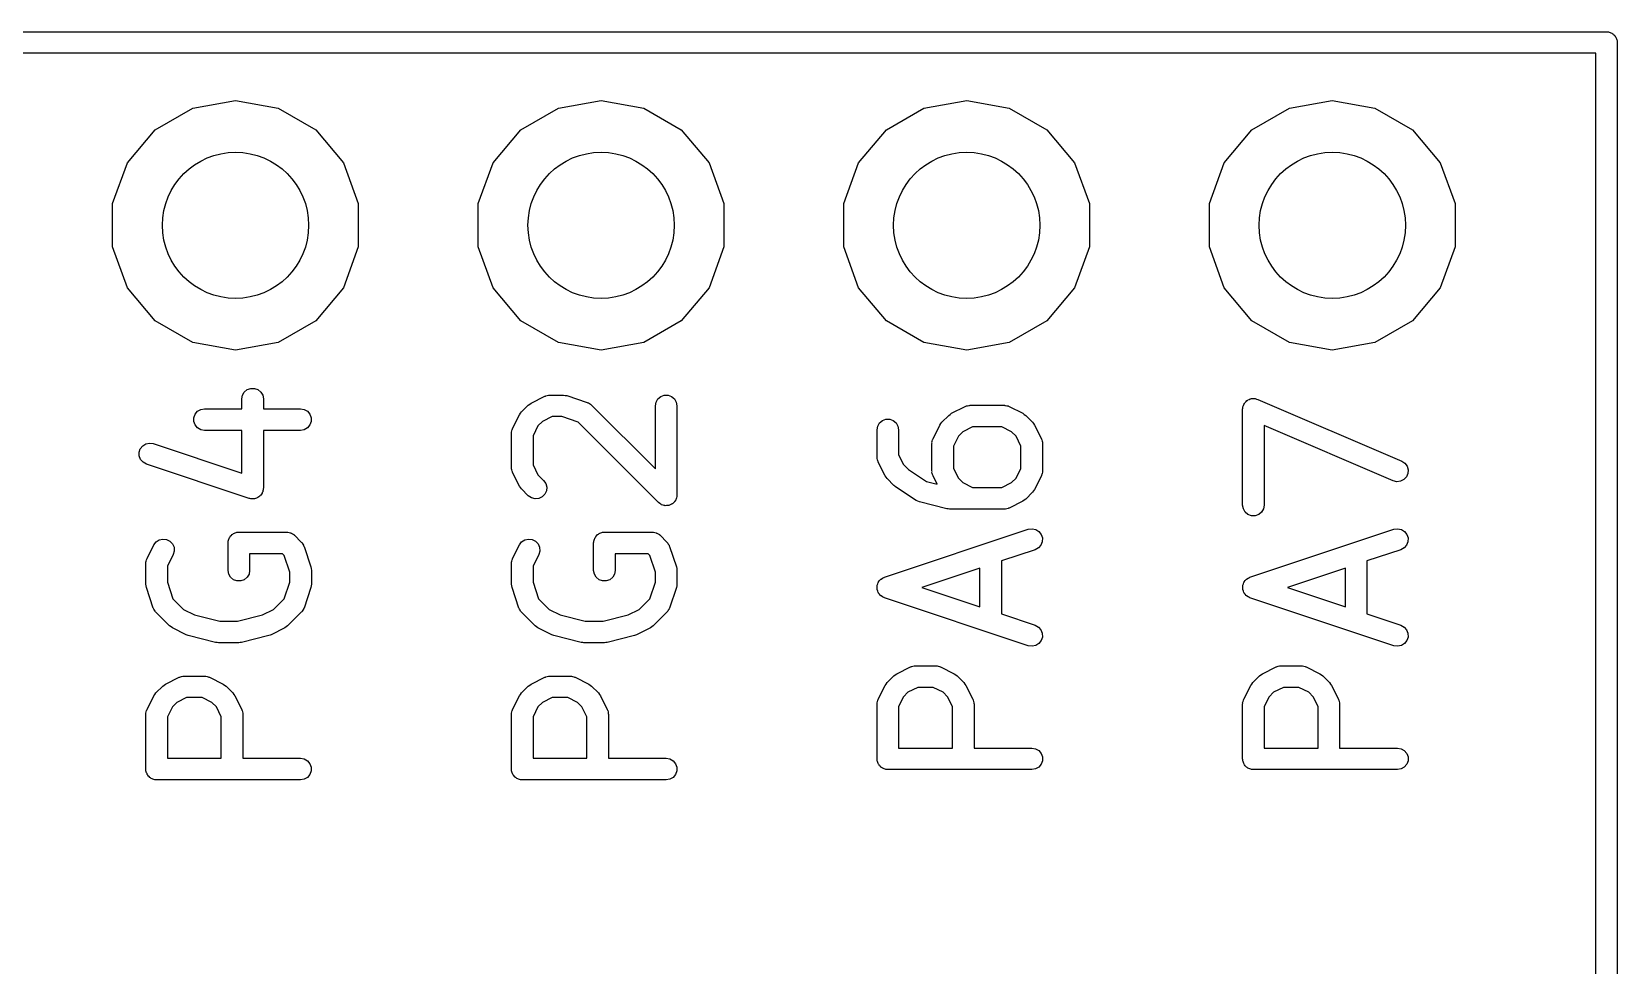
# Model space of a CAD drawing. Extents: x 10 to 287, y -200 to -10.
# Drawn here: x 132.29 to 143.31, y -76.36 to -69.88 of the extents above; entities that cross this region are included whole.
import ezdxf

# ---------------------------------------------------------------- set-up
doc = ezdxf.new("R2010")
doc.units = 0
doc.header["$MEASUREMENT"] = 0
doc.layers.add('BLACK', color=7, linetype='CONTINUOUS')

msp = doc.modelspace()

# ---------------------------------------------------------------- linework, layer by layer
at = {"layer": 'Black'}
for p, q in [((113.386, -69.8766), (143.104, -69.8766)), ((143.104, -69.8766), (143.231, -69.8766)), ((143.231, -69.8766), (143.237, -69.8777)), ((143.237, -69.8777), (143.244, -69.8777)), ((143.244, -69.8777), (143.25, -69.88)), ((143.25, -69.88), (143.256, -69.8811)), ((143.256, -69.8811), (143.262, -69.8844)), ((143.262, -69.8844), (143.268, -69.8866)), ((143.268, -69.8866), (143.273, -69.8909)), ((143.273, -69.8909), (143.279, -69.8941)), ((143.279, -69.8941), (143.283, -69.8992)), ((143.283, -69.8992), (143.288, -69.9034)), ((143.288, -69.9034), (143.291, -69.9091)), ((143.291, -69.9091), (143.296, -69.9141)), ((143.296, -69.9141), (143.298, -69.9203)), ((143.298, -69.9203), (143.301, -69.9259)), ((143.301, -69.9259), (143.302, -69.9324)), ((143.302, -69.9324), (143.304, -69.9386)), ((143.304, -69.9386), (143.304, -69.9451)), ((143.304, -69.9451), (143.306, -69.9516)), ((143.104, -70.0266), (113.461, -70.0266)), ((143.156, -70.0266), (143.104, -70.0266)), ((143.156, -72.4916), (143.156, -70.0266)), ((143.306, -69.9516), (143.306, -72.4916)), ((133.409, -70.407), (133.706, -70.3547)), ((133.706, -70.3547), (134.002, -70.407)), ((135.949, -70.407), (136.246, -70.3547)), ((136.246, -70.3547), (136.542, -70.407)), ((138.489, -70.407), (138.786, -70.3547)), ((138.786, -70.3547), (139.082, -70.407)), ((141.029, -70.407), (141.326, -70.3547)), ((141.326, -70.3547), (141.622, -70.407)), ((133.148, -70.5575), (133.409, -70.407)), ((134.002, -70.407), (134.263, -70.5575)), ((135.688, -70.5575), (135.949, -70.407)), ((136.542, -70.407), (136.803, -70.5575)), ((138.228, -70.5575), (138.489, -70.407)), ((139.082, -70.407), (139.343, -70.5575)), ((140.768, -70.5575), (141.029, -70.407)), ((141.622, -70.407), (141.883, -70.5575)), ((132.955, -70.7882), (133.148, -70.5575)), ((134.263, -70.5575), (134.456, -70.7882)), ((135.495, -70.7882), (135.688, -70.5575)), ((136.803, -70.5575), (136.996, -70.7882)), ((138.035, -70.7882), (138.228, -70.5575)), ((139.343, -70.5575), (139.536, -70.7882)), ((140.575, -70.7882), (140.768, -70.5575)), ((141.883, -70.5575), (142.076, -70.7882)), ((132.852, -71.0711), (132.955, -70.7882)), ((134.456, -70.7882), (134.559, -71.0711)), ((135.392, -71.0711), (135.495, -70.7882)), ((136.996, -70.7882), (137.099, -71.0711)), ((137.932, -71.0711), (138.035, -70.7882)), ((139.536, -70.7882), (139.639, -71.0711)), ((140.472, -71.0711), (140.575, -70.7882)), ((142.076, -70.7882), (142.179, -71.0711)), ((132.852, -71.3721), (132.852, -71.0711)), ((134.559, -71.0711), (134.559, -71.3721)), ((135.392, -71.3721), (135.392, -71.0711)), ((137.099, -71.0711), (137.099, -71.3721)), ((137.932, -71.3721), (137.932, -71.0711)), ((139.639, -71.0711), (139.639, -71.3721)), ((140.472, -71.3721), (140.472, -71.0711)), ((142.179, -71.0711), (142.179, -71.3721)), ((132.955, -71.655), (132.852, -71.3721)), ((134.559, -71.3721), (134.456, -71.655)), ((135.495, -71.655), (135.392, -71.3721)), ((137.099, -71.3721), (136.996, -71.655)), ((138.035, -71.655), (137.932, -71.3721)), ((139.639, -71.3721), (139.536, -71.655)), ((140.575, -71.655), (140.472, -71.3721)), ((142.179, -71.3721), (142.076, -71.655)), ((133.148, -71.8857), (132.955, -71.655)), ((134.456, -71.655), (134.263, -71.8857)), ((135.688, -71.8857), (135.495, -71.655)), ((136.996, -71.655), (136.803, -71.8857)), ((138.228, -71.8857), (138.035, -71.655)), ((139.536, -71.655), (139.343, -71.8857)), ((140.768, -71.8857), (140.575, -71.655)), ((142.076, -71.655), (141.883, -71.8857)), ((133.409, -72.0362), (133.148, -71.8857)), ((134.263, -71.8857), (134.002, -72.0362)), ((135.949, -72.0362), (135.688, -71.8857)), ((136.803, -71.8857), (136.542, -72.0362)), ((138.489, -72.0362), (138.228, -71.8857)), ((139.343, -71.8857), (139.082, -72.0362)), ((141.029, -72.0362), (140.768, -71.8857)), ((141.883, -71.8857), (141.622, -72.0362)), ((133.706, -72.0885), (133.409, -72.0362)), ((134.002, -72.0362), (133.706, -72.0885)), ((136.246, -72.0885), (135.949, -72.0362)), ((136.542, -72.0362), (136.246, -72.0885)), ((138.786, -72.0885), (138.489, -72.0362)), ((139.082, -72.0362), (138.786, -72.0885)), ((141.326, -72.0885), (141.029, -72.0362)), ((141.622, -72.0362), (141.326, -72.0885)), ((133.767, -72.3801), (133.787, -72.3633)), ((133.787, -72.3633), (133.812, -72.3544)), ((133.812, -72.3544), (133.838, -72.3544)), ((133.838, -72.3544), (133.862, -72.3633)), ((133.862, -72.3633), (133.882, -72.3801)), ((133.75, -72.4283), (133.754, -72.4026)), ((133.75, -72.4961), (133.75, -72.4283)), ((133.754, -72.4026), (133.767, -72.3801)), ((133.882, -72.3801), (133.895, -72.4026)), ((133.895, -72.4026), (133.9, -72.4283)), ((133.9, -72.4283), (133.9, -72.4961)), ((135.693, -72.5181), (135.74, -72.4705)), ((135.74, -72.4705), (135.75, -72.4636)), ((135.75, -72.4636), (135.76, -72.4564)), ((135.76, -72.4564), (135.855, -72.4088)), ((135.855, -72.4088), (135.859, -72.4076)), ((135.859, -72.4076), (135.863, -72.4054)), ((135.863, -72.4054), (135.871, -72.4039)), ((135.871, -72.4039), (135.88, -72.4014)), ((135.88, -72.4014), (135.884, -72.4016)), ((135.884, -72.4016), (135.888, -72.4009)), ((135.888, -72.4009), (135.984, -72.4009)), ((135.984, -72.4009), (135.996, -72.403)), ((135.996, -72.403), (136.007, -72.4047)), ((136.007, -72.4047), (136.15, -72.4524)), ((136.15, -72.4524), (136.154, -72.4544)), ((136.154, -72.4544), (136.158, -72.4555)), ((136.158, -72.4555), (136.165, -72.4606)), ((136.165, -72.4606), (136.173, -72.4648)), ((136.173, -72.4648), (136.176, -72.468)), ((136.176, -72.468), (136.18, -72.4705)), ((136.18, -72.4705), (136.623, -72.9139)), ((136.623, -72.4759), (136.628, -72.4502)), ((136.623, -72.9139), (136.623, -72.4759)), ((136.628, -72.4502), (136.641, -72.4277)), ((136.641, -72.4277), (136.66, -72.4109)), ((136.66, -72.4109), (136.685, -72.402)), ((136.685, -72.402), (136.711, -72.402)), ((136.711, -72.402), (136.735, -72.4109)), ((136.735, -72.4109), (136.755, -72.4277)), ((136.755, -72.4277), (136.768, -72.4502)), ((136.768, -72.4502), (136.773, -72.4759)), ((136.773, -72.4759), (136.773, -73.0949)), ((138.681, -72.5279), (138.776, -72.4802)), ((138.776, -72.4802), (138.78, -72.479)), ((138.78, -72.479), (138.784, -72.4768)), ((138.784, -72.4768), (138.792, -72.4753)), ((138.792, -72.4753), (138.801, -72.4728)), ((138.801, -72.4728), (138.805, -72.4731)), ((138.805, -72.4731), (138.809, -72.4723)), ((138.809, -72.4723), (139.048, -72.4723)), ((139.048, -72.4723), (139.052, -72.4731)), ((139.052, -72.4731), (139.056, -72.4728)), ((139.056, -72.4728), (139.064, -72.4753)), ((139.064, -72.4753), (139.073, -72.4768)), ((139.073, -72.4768), (139.077, -72.479)), ((139.077, -72.479), (139.081, -72.4802)), ((139.081, -72.4802), (139.176, -72.5279)), ((140.704, -72.4912), (140.705, -72.4826)), ((140.705, -72.4826), (140.707, -72.4785)), ((140.707, -72.4785), (140.708, -72.474)), ((140.708, -72.474), (140.712, -72.4666)), ((140.712, -72.4666), (140.715, -72.4586)), ((140.715, -72.4586), (140.718, -72.4554)), ((140.718, -72.4554), (140.721, -72.4515)), ((140.721, -72.4515), (140.727, -72.4459)), ((140.727, -72.4459), (140.733, -72.4396)), ((140.733, -72.4396), (140.737, -72.4376)), ((140.737, -72.4376), (140.74, -72.4347)), ((140.74, -72.4347), (140.749, -72.4318)), ((140.749, -72.4318), (140.756, -72.4279)), ((140.756, -72.4279), (140.761, -72.4274)), ((140.761, -72.4274), (140.765, -72.4258)), ((140.765, -72.4258), (140.774, -72.4258)), ((140.774, -72.4258), (140.782, -72.4248)), ((140.782, -72.4248), (140.787, -72.4258)), ((140.787, -72.4258), (140.791, -72.4258)), ((140.791, -72.4258), (140.799, -72.4288)), ((140.799, -72.4288), (140.808, -72.4308)), ((140.808, -72.4308), (141.808, -72.8593)), ((133.417, -72.5581), (133.426, -72.5336)), ((133.417, -72.5841), (133.417, -72.5581)), ((133.426, -72.6086), (133.417, -72.5841)), ((133.426, -72.5336), (133.443, -72.5137)), ((133.443, -72.5137), (133.466, -72.5006)), ((133.466, -72.5006), (133.491, -72.4961)), ((133.491, -72.4961), (133.75, -72.4961)), ((133.9, -72.4961), (134.158, -72.4961)), ((134.158, -72.4961), (134.184, -72.5006)), ((134.184, -72.5006), (134.206, -72.5137)), ((134.206, -72.5137), (134.223, -72.5336)), ((134.223, -72.5336), (134.232, -72.5581)), ((134.232, -72.5841), (134.223, -72.6086)), ((134.232, -72.5581), (134.232, -72.5841)), ((135.631, -72.6328), (135.679, -72.5376)), ((135.679, -72.5376), (135.686, -72.5279)), ((135.686, -72.5279), (135.693, -72.5181)), ((135.838, -72.5851), (135.807, -72.6155)), ((135.906, -72.5509), (135.838, -72.5851)), ((135.972, -72.5509), (135.906, -72.5509)), ((136.086, -72.5891), (135.972, -72.5509)), ((136.645, -73.148), (136.086, -72.5891)), ((138.168, -72.6169), (138.181, -72.5943)), ((138.181, -72.5943), (138.2, -72.5776)), ((138.2, -72.5776), (138.225, -72.5687)), ((138.225, -72.5687), (138.251, -72.5687)), ((138.251, -72.5687), (138.275, -72.5776)), ((138.275, -72.5776), (138.295, -72.5943)), ((138.295, -72.5943), (138.308, -72.6169)), ((138.607, -72.5994), (138.614, -72.5895)), ((138.614, -72.5895), (138.661, -72.5419)), ((138.661, -72.5419), (138.671, -72.535)), ((138.671, -72.535), (138.681, -72.5279)), ((139.176, -72.5279), (139.186, -72.535)), ((139.186, -72.535), (139.196, -72.5419)), ((139.196, -72.5419), (139.243, -72.5895)), ((139.243, -72.5895), (139.25, -72.5994)), ((140.703, -72.4997), (140.704, -72.4912)), ((140.703, -73.1664), (140.703, -72.4997)), ((143.156, -85.1281), (143.156, -72.4916)), ((143.306, -72.4916), (143.306, -85.1281)), ((133.443, -72.6286), (133.426, -72.6086)), ((133.466, -72.6416), (133.443, -72.6286)), ((133.491, -72.6461), (133.466, -72.6416)), ((133.75, -72.6461), (133.491, -72.6461)), ((133.75, -72.9433), (133.75, -72.6461)), ((134.158, -72.6461), (133.9, -72.6461)), ((133.9, -72.6461), (133.9, -73.0473)), ((134.184, -72.6416), (134.158, -72.6461)), ((134.206, -72.6286), (134.184, -72.6416)), ((134.223, -72.6086), (134.206, -72.6286)), ((135.623, -72.6578), (135.626, -72.6494)), ((135.624, -72.6621), (135.623, -72.6578)), ((135.623, -72.6664), (135.624, -72.6621)), ((135.623, -72.9045), (135.623, -72.6664)), ((135.626, -72.6494), (135.628, -72.6407)), ((135.628, -72.6407), (135.63, -72.637)), ((135.63, -72.637), (135.631, -72.6328)), ((135.807, -72.6155), (135.773, -72.6841)), ((135.773, -72.6841), (135.773, -72.8868)), ((138.163, -72.6426), (138.168, -72.6169)), ((138.163, -72.833), (138.163, -72.6426)), ((138.308, -72.6169), (138.313, -72.6426)), ((138.313, -72.6426), (138.313, -72.8153)), ((138.551, -72.7084), (138.552, -72.7042)), ((138.552, -72.7042), (138.599, -72.609)), ((138.599, -72.609), (138.607, -72.5994)), ((138.728, -72.687), (138.694, -72.7555)), ((138.759, -72.6566), (138.728, -72.687)), ((138.827, -72.6223), (138.759, -72.6566)), ((139.03, -72.6223), (138.827, -72.6223)), ((139.098, -72.6566), (139.03, -72.6223)), ((139.129, -72.687), (139.098, -72.6566)), ((139.163, -72.7555), (139.129, -72.687)), ((139.25, -72.5994), (139.257, -72.609)), ((139.257, -72.609), (139.305, -72.7042)), ((139.305, -72.7042), (139.306, -72.7084)), ((141.748, -72.9972), (140.853, -72.6134)), ((140.853, -72.6134), (140.853, -73.1664)), ((133.036, -72.7982), (133.044, -72.7735)), ((133.037, -72.8243), (133.036, -72.7982)), ((133.044, -72.7735), (133.061, -72.7531)), ((133.061, -72.7531), (133.083, -72.7395)), ((133.083, -72.7395), (133.108, -72.7342)), ((133.108, -72.7342), (133.134, -72.7381)), ((133.134, -72.7381), (133.75, -72.9433)), ((138.313, -72.8153), (138.347, -72.8838)), ((138.544, -72.7292), (138.547, -72.7208)), ((138.545, -72.7335), (138.544, -72.7292)), ((138.544, -72.7378), (138.545, -72.7335)), ((138.544, -72.9283), (138.544, -72.7378)), ((138.547, -72.7208), (138.548, -72.7121)), ((138.548, -72.7121), (138.551, -72.7084)), ((138.694, -72.7555), (138.694, -72.9106)), ((139.163, -72.9106), (139.163, -72.7555)), ((139.306, -72.7084), (139.308, -72.7121)), ((139.308, -72.7121), (139.31, -72.7208)), ((139.31, -72.7208), (139.312, -72.7292)), ((139.312, -72.7292), (139.312, -72.7335)), ((139.312, -72.7335), (139.313, -72.7378)), ((139.313, -72.7378), (139.313, -72.9283)), ((133.046, -72.8485), (133.037, -72.8243)), ((133.064, -72.868), (133.046, -72.8485)), ((133.087, -72.8804), (133.064, -72.868)), ((133.801, -73.1185), (133.087, -72.8804)), ((135.624, -72.9087), (135.623, -72.9045)), ((135.623, -72.913), (135.624, -72.9087)), ((135.626, -72.9215), (135.623, -72.913)), ((135.628, -72.9301), (135.626, -72.9215)), ((135.773, -72.8868), (135.807, -72.9553)), ((138.164, -72.8373), (138.163, -72.833)), ((138.163, -72.8416), (138.164, -72.8373)), ((138.166, -72.85), (138.163, -72.8416)), ((138.168, -72.8587), (138.166, -72.85)), ((138.17, -72.8624), (138.168, -72.8587)), ((138.171, -72.8666), (138.17, -72.8624)), ((138.219, -72.9618), (138.171, -72.8666)), ((138.347, -72.8838), (138.381, -72.9176)), ((138.381, -72.9176), (138.507, -73.0015)), ((138.694, -72.9106), (138.728, -72.9791)), ((139.129, -72.9791), (139.163, -72.9106)), ((141.808, -72.8593), (141.829, -72.8736)), ((141.829, -72.8736), (141.845, -72.8944)), ((141.845, -72.8944), (141.852, -72.9194)), ((141.852, -72.9194), (141.851, -72.9454)), ((135.63, -72.9339), (135.628, -72.9301)), ((135.631, -72.938), (135.63, -72.9339)), ((135.679, -73.0332), (135.631, -72.938)), ((135.686, -73.0429), (135.679, -73.0332)), ((135.807, -72.9553), (135.846, -72.9943)), ((135.846, -72.9943), (135.861, -73.0156)), ((135.861, -73.0156), (135.868, -73.0408)), ((138.226, -72.9715), (138.219, -72.9618)), ((138.233, -72.9813), (138.226, -72.9715)), ((138.28, -73.0289), (138.233, -72.9813)), ((138.286, -73.0332), (138.28, -73.0289)), ((138.292, -73.0383), (138.286, -73.0332)), ((138.507, -73.0015), (138.581, -73.02)), ((138.545, -72.9325), (138.544, -72.9283)), ((138.544, -72.9368), (138.545, -72.9325)), ((138.547, -72.9453), (138.544, -72.9368)), ((138.548, -72.9539), (138.547, -72.9453)), ((138.551, -72.9577), (138.548, -72.9539)), ((138.552, -72.9618), (138.551, -72.9577)), ((138.581, -73.02), (138.552, -72.9618)), ((138.728, -72.9791), (138.759, -73.0095)), ((138.759, -73.0095), (138.827, -73.0437)), ((139.03, -73.0437), (139.098, -73.0095)), ((139.098, -73.0095), (139.129, -72.9791)), ((139.305, -72.9618), (139.257, -73.057)), ((139.306, -72.9577), (139.305, -72.9618)), ((139.308, -72.9539), (139.306, -72.9577)), ((139.31, -72.9453), (139.308, -72.9539)), ((139.312, -72.9368), (139.31, -72.9453)), ((139.313, -72.9283), (139.312, -72.9325)), ((139.312, -72.9325), (139.312, -72.9368)), ((141.774, -73.0031), (141.748, -72.9972)), ((141.8, -73.0001), (141.774, -73.0031)), ((141.823, -72.9883), (141.8, -73.0001)), ((141.841, -72.9693), (141.823, -72.9883)), ((141.851, -72.9454), (141.841, -72.9693)), ((133.806, -73.1193), (133.801, -73.1185)), ((133.812, -73.1212), (133.806, -73.1193)), ((133.819, -73.1212), (133.812, -73.1212)), ((133.827, -73.1223), (133.819, -73.1212)), ((133.832, -73.1212), (133.827, -73.1223)), ((133.838, -73.1212), (133.832, -73.1212)), ((133.845, -73.1186), (133.838, -73.1212)), ((133.852, -73.1171), (133.845, -73.1186)), ((133.857, -73.1142), (133.852, -73.1171)), ((133.862, -73.1123), (133.857, -73.1142)), ((133.868, -73.1074), (133.862, -73.1123)), ((133.874, -73.1034), (133.868, -73.1074)), ((133.878, -73.0991), (133.874, -73.1034)), ((133.882, -73.0955), (133.878, -73.0991)), ((133.886, -73.089), (133.882, -73.0955)), ((133.891, -73.083), (133.886, -73.089)), ((133.892, -73.0778), (133.891, -73.083)), ((133.895, -73.073), (133.892, -73.0778)), ((133.896, -73.0655), (133.895, -73.073)), ((133.899, -73.0583), (133.896, -73.0655)), ((133.9, -73.0473), (133.899, -73.0528)), ((133.899, -73.0528), (133.899, -73.0583)), ((135.693, -73.0527), (135.686, -73.0429)), ((135.74, -73.1003), (135.693, -73.0527)), ((135.762, -73.1153), (135.74, -73.1003)), ((135.787, -73.122), (135.762, -73.1153)), ((135.813, -73.1198), (135.787, -73.122)), ((135.836, -73.1088), (135.813, -73.1198)), ((135.855, -73.0903), (135.836, -73.1088)), ((135.866, -73.0667), (135.855, -73.0903)), ((135.868, -73.0408), (135.866, -73.0667)), ((136.755, -73.1431), (136.748, -73.1494)), ((136.757, -73.1403), (136.755, -73.1431)), ((136.759, -73.138), (136.757, -73.1403)), ((136.764, -73.1291), (136.759, -73.138)), ((136.768, -73.1206), (136.764, -73.1291)), ((136.769, -73.1173), (136.768, -73.1206)), ((136.77, -73.1143), (136.769, -73.1173)), ((136.771, -73.1046), (136.77, -73.1143)), ((136.773, -73.0949), (136.771, -73.1046)), ((138.434, -73.1335), (138.292, -73.0383)), ((138.446, -73.1387), (138.434, -73.1335)), ((138.458, -73.1439), (138.446, -73.1387)), ((138.648, -73.1915), (138.458, -73.1439)), ((138.827, -73.0437), (139.03, -73.0437)), ((139.176, -73.1382), (139.081, -73.1858)), ((139.186, -73.131), (139.176, -73.1382)), ((139.196, -73.1242), (139.186, -73.131)), ((139.243, -73.0765), (139.196, -73.1242)), ((139.25, -73.0667), (139.243, -73.0765)), ((139.257, -73.057), (139.25, -73.0667)), ((136.653, -73.1536), (136.645, -73.148)), ((136.66, -73.1599), (136.653, -73.1536)), ((136.664, -73.161), (136.66, -73.1599)), ((136.666, -73.1629), (136.664, -73.161)), ((136.676, -73.1654), (136.666, -73.1629)), ((136.685, -73.1688), (136.676, -73.1654)), ((136.688, -73.1688), (136.685, -73.1688)), ((136.691, -73.1696), (136.688, -73.1688)), ((136.701, -73.1688), (136.691, -73.1696)), ((136.711, -73.1688), (136.701, -73.1688)), ((136.714, -73.1677), (136.711, -73.1688)), ((136.717, -73.1674), (136.714, -73.1677)), ((136.726, -73.1632), (136.717, -73.1674)), ((136.735, -73.1599), (136.726, -73.1632)), ((136.738, -73.1578), (136.735, -73.1599)), ((136.741, -73.1564), (136.738, -73.1578)), ((136.748, -73.1494), (136.741, -73.1564)), ((138.658, -73.1921), (138.648, -73.1915)), ((138.667, -73.1937), (138.658, -73.1921)), ((139.048, -73.1937), (138.667, -73.1937)), ((139.052, -73.193), (139.048, -73.1937)), ((139.056, -73.1933), (139.052, -73.193)), ((139.064, -73.1907), (139.056, -73.1933)), ((139.073, -73.1892), (139.064, -73.1907)), ((139.077, -73.1871), (139.073, -73.1892)), ((139.081, -73.1858), (139.077, -73.1871)), ((140.708, -73.192), (140.703, -73.1664)), ((140.721, -73.2146), (140.708, -73.192)), ((140.74, -73.2313), (140.721, -73.2146)), ((140.765, -73.2402), (140.74, -73.2313)), ((140.791, -73.2402), (140.765, -73.2402)), ((140.815, -73.2313), (140.791, -73.2402)), ((140.835, -73.2146), (140.815, -73.2313)), ((140.848, -73.192), (140.835, -73.2146)), ((140.853, -73.1664), (140.848, -73.192)), ((133.687, -73.3675), (133.692, -73.3633)), ((133.692, -73.3633), (133.698, -73.3611)), ((133.698, -73.3611), (133.704, -73.3578)), ((133.704, -73.3578), (133.71, -73.3567)), ((133.71, -73.3567), (133.716, -73.3544)), ((133.716, -73.3544), (133.723, -73.3544)), ((133.723, -73.3544), (133.729, -73.3533)), ((133.729, -73.3533), (134.063, -73.3533)), ((134.063, -73.3533), (134.066, -73.3538)), ((134.066, -73.3538), (134.069, -73.3536)), ((134.069, -73.3536), (134.079, -73.3561)), ((134.079, -73.3561), (134.088, -73.3578)), ((134.088, -73.3578), (134.091, -73.3594)), ((134.091, -73.3594), (134.094, -73.3603)), ((134.094, -73.3603), (134.102, -73.3659)), ((134.102, -73.3659), (134.111, -73.3708)), ((136.227, -73.3675), (136.232, -73.3633)), ((136.232, -73.3633), (136.238, -73.3611)), ((136.238, -73.3611), (136.244, -73.3578)), ((136.244, -73.3578), (136.25, -73.3567)), ((136.25, -73.3567), (136.256, -73.3544)), ((136.256, -73.3544), (136.263, -73.3544)), ((136.263, -73.3544), (136.269, -73.3533)), ((136.269, -73.3533), (136.603, -73.3533)), ((136.603, -73.3533), (136.606, -73.3538)), ((136.606, -73.3538), (136.609, -73.3536)), ((136.609, -73.3536), (136.619, -73.3561)), ((136.619, -73.3561), (136.628, -73.3578)), ((136.628, -73.3578), (136.631, -73.3594)), ((136.631, -73.3594), (136.634, -73.3603)), ((136.634, -73.3603), (136.642, -73.3659)), ((136.642, -73.3659), (136.651, -73.3708)), ((138.214, -73.6666), (139.214, -73.3333)), ((139.214, -73.3333), (139.24, -73.3295)), ((139.24, -73.3295), (139.266, -73.3347)), ((139.266, -73.3347), (139.288, -73.3483)), ((139.288, -73.3483), (139.304, -73.3687)), ((140.754, -73.6666), (141.754, -73.3333)), ((141.754, -73.3333), (141.78, -73.3295)), ((141.78, -73.3295), (141.806, -73.3347)), ((141.806, -73.3347), (141.828, -73.3483)), ((141.828, -73.3483), (141.844, -73.3687)), ((133.091, -73.5376), (133.139, -73.4423)), ((133.139, -73.4423), (133.154, -73.4214)), ((133.154, -73.4214), (133.176, -73.4071)), ((133.176, -73.4071), (133.201, -73.401)), ((133.201, -73.401), (133.227, -73.404)), ((133.227, -73.404), (133.25, -73.4156)), ((133.25, -73.4156), (133.268, -73.4346)), ((133.268, -73.4346), (133.279, -73.4585)), ((133.279, -73.4585), (133.28, -73.4845)), ((133.654, -73.4283), (133.656, -73.4218)), ((133.654, -73.6187), (133.654, -73.4283)), ((133.656, -73.4152), (133.658, -73.4091)), ((133.656, -73.4218), (133.656, -73.4152)), ((133.658, -73.4091), (133.659, -73.4026)), ((133.659, -73.4026), (133.662, -73.3969)), ((133.662, -73.3969), (133.664, -73.3908)), ((133.664, -73.3908), (133.669, -73.3857)), ((133.669, -73.3857), (133.672, -73.3801)), ((133.672, -73.3801), (133.677, -73.3758)), ((133.677, -73.3758), (133.681, -73.3708)), ((133.681, -73.3708), (133.687, -73.3675)), ((134.111, -73.3708), (134.113, -73.3733)), ((134.113, -73.3733), (134.116, -73.3752)), ((134.116, -73.3752), (134.163, -73.4229)), ((134.163, -73.4229), (134.166, -73.4264)), ((134.166, -73.4264), (134.169, -73.4293)), ((134.169, -73.4293), (134.173, -73.437)), ((134.173, -73.437), (134.178, -73.4442)), ((134.178, -73.4442), (134.179, -73.4484)), ((134.179, -73.4484), (134.182, -73.4522)), ((134.182, -73.4522), (134.229, -73.595)), ((135.631, -73.5376), (135.679, -73.4423)), ((135.679, -73.4423), (135.694, -73.4214)), ((135.694, -73.4214), (135.716, -73.4071)), ((135.716, -73.4071), (135.741, -73.401)), ((135.741, -73.401), (135.767, -73.404)), ((135.767, -73.404), (135.79, -73.4156)), ((135.79, -73.4156), (135.808, -73.4346)), ((135.808, -73.4346), (135.819, -73.4585)), ((135.819, -73.4585), (135.82, -73.4845)), ((136.194, -73.4283), (136.196, -73.4218)), ((136.194, -73.6187), (136.194, -73.4283)), ((136.196, -73.4152), (136.198, -73.4091)), ((136.196, -73.4218), (136.196, -73.4152)), ((136.198, -73.4091), (136.199, -73.4026)), ((136.199, -73.4026), (136.202, -73.3969)), ((136.202, -73.3969), (136.204, -73.3908)), ((136.204, -73.3908), (136.209, -73.3857)), ((136.209, -73.3857), (136.212, -73.3801)), ((136.212, -73.3801), (136.217, -73.3758)), ((136.217, -73.3758), (136.221, -73.3708)), ((136.221, -73.3708), (136.227, -73.3675)), ((136.651, -73.3708), (136.653, -73.3733)), ((136.653, -73.3733), (136.656, -73.3752)), ((136.656, -73.3752), (136.703, -73.4229)), ((136.703, -73.4229), (136.706, -73.4264)), ((136.706, -73.4264), (136.709, -73.4293)), ((136.709, -73.4293), (136.713, -73.437)), ((136.713, -73.437), (136.718, -73.4442)), ((136.718, -73.4442), (136.719, -73.4484)), ((136.719, -73.4484), (136.722, -73.4522)), ((136.722, -73.4522), (136.769, -73.595)), ((139.262, -73.4756), (139.027, -73.5538)), ((139.285, -73.4632), (139.262, -73.4756)), ((139.302, -73.4437), (139.285, -73.4632)), ((139.311, -73.4195), (139.302, -73.4437)), ((139.304, -73.3687), (139.312, -73.3935)), ((139.312, -73.3935), (139.311, -73.4195)), ((141.802, -73.4756), (141.567, -73.5538)), ((141.825, -73.4632), (141.802, -73.4756)), ((141.842, -73.4437), (141.825, -73.4632)), ((141.851, -73.4195), (141.842, -73.4437)), ((141.844, -73.3687), (141.852, -73.3935)), ((141.852, -73.3935), (141.851, -73.4195)), ((133.083, -73.5625), (133.086, -73.5541)), ((133.084, -73.5669), (133.083, -73.5625)), ((133.083, -73.5711), (133.084, -73.5669)), ((133.083, -73.714), (133.083, -73.5711)), ((133.086, -73.5541), (133.088, -73.5455)), ((133.088, -73.5455), (133.09, -73.5417)), ((133.09, -73.5417), (133.091, -73.5376)), ((133.273, -73.5094), (133.233, -73.5888)), ((133.28, -73.4845), (133.273, -73.5094)), ((134.032, -73.5033), (133.804, -73.5033)), ((133.804, -73.5033), (133.804, -73.6187)), ((134.045, -73.5164), (134.032, -73.5033)), ((134.083, -73.6309), (134.045, -73.5164)), ((135.623, -73.5625), (135.626, -73.5541)), ((135.624, -73.5669), (135.623, -73.5625)), ((135.623, -73.5711), (135.624, -73.5669)), ((135.623, -73.714), (135.623, -73.5711)), ((135.626, -73.5541), (135.628, -73.5455)), ((135.628, -73.5455), (135.63, -73.5417)), ((135.63, -73.5417), (135.631, -73.5376)), ((135.813, -73.5094), (135.773, -73.5888)), ((135.82, -73.4845), (135.813, -73.5094)), ((136.572, -73.5033), (136.344, -73.5033)), ((136.344, -73.5033), (136.344, -73.6187)), ((136.585, -73.5164), (136.572, -73.5033)), ((136.623, -73.6309), (136.585, -73.5164)), ((139.027, -73.5538), (139.027, -73.9218)), ((141.567, -73.5538), (141.567, -73.9218)), ((133.233, -73.5888), (133.233, -73.7018)), ((133.659, -73.6444), (133.654, -73.6187)), ((133.672, -73.667), (133.659, -73.6444)), ((133.692, -73.6837), (133.672, -73.667)), ((133.716, -73.6926), (133.692, -73.6837)), ((133.742, -73.6926), (133.716, -73.6926)), ((133.767, -73.6837), (133.742, -73.6926)), ((133.787, -73.667), (133.767, -73.6837)), ((133.8, -73.6444), (133.787, -73.667)), ((133.804, -73.6187), (133.8, -73.6444)), ((134.083, -73.7018), (134.083, -73.6309)), ((134.229, -73.595), (134.231, -73.6069)), ((134.231, -73.6069), (134.233, -73.6187)), ((134.233, -73.6187), (134.233, -73.714)), ((135.773, -73.5888), (135.773, -73.7018)), ((136.199, -73.6444), (136.194, -73.6187)), ((136.212, -73.667), (136.199, -73.6444)), ((136.232, -73.6837), (136.212, -73.667)), ((136.256, -73.6926), (136.232, -73.6837)), ((136.282, -73.6926), (136.256, -73.6926)), ((136.307, -73.6837), (136.282, -73.6926)), ((136.327, -73.667), (136.307, -73.6837)), ((136.34, -73.6444), (136.327, -73.667)), ((136.344, -73.6187), (136.34, -73.6444)), ((136.623, -73.7018), (136.623, -73.6309)), ((136.769, -73.595), (136.771, -73.6069)), ((136.771, -73.6069), (136.773, -73.6187)), ((136.773, -73.6187), (136.773, -73.714)), ((138.174, -73.6985), (138.181, -73.6903)), ((138.181, -73.6903), (138.188, -73.6817)), ((138.188, -73.6817), (138.19, -73.6806)), ((138.19, -73.6806), (138.191, -73.679)), ((138.191, -73.679), (138.201, -73.6738)), ((138.201, -73.6738), (138.21, -73.668)), ((138.21, -73.668), (138.212, -73.6676)), ((138.212, -73.6676), (138.214, -73.6666)), ((138.877, -73.6038), (138.475, -73.7378)), ((138.877, -73.8718), (138.877, -73.6038)), ((140.714, -73.6985), (140.721, -73.6903)), ((140.721, -73.6903), (140.728, -73.6817)), ((140.728, -73.6817), (140.73, -73.6806)), ((140.73, -73.6806), (140.731, -73.679)), ((140.731, -73.679), (140.741, -73.6738)), ((140.741, -73.6738), (140.75, -73.668)), ((140.75, -73.668), (140.752, -73.6676)), ((140.752, -73.6676), (140.754, -73.6666)), ((141.417, -73.6038), (141.015, -73.7378)), ((141.417, -73.8718), (141.417, -73.6038)), ((133.085, -73.7258), (133.083, -73.714)), ((133.087, -73.7377), (133.085, -73.7258)), ((133.134, -73.8806), (133.087, -73.7377)), ((133.233, -73.7018), (133.271, -73.8163)), ((134.045, -73.8163), (134.083, -73.7018)), ((134.229, -73.7377), (134.182, -73.8806)), ((134.231, -73.7258), (134.229, -73.7377)), ((134.233, -73.714), (134.231, -73.7258)), ((135.625, -73.7258), (135.623, -73.714)), ((135.627, -73.7377), (135.625, -73.7258)), ((135.674, -73.8806), (135.627, -73.7377)), ((135.773, -73.7018), (135.811, -73.8163)), ((136.585, -73.8163), (136.623, -73.7018)), ((136.769, -73.7377), (136.722, -73.8806)), ((136.771, -73.7258), (136.769, -73.7377)), ((136.773, -73.714), (136.771, -73.7258)), ((138.164, -73.7248), (138.165, -73.7228)), ((138.164, -73.7268), (138.164, -73.7248)), ((138.164, -73.7378), (138.164, -73.7268)), ((138.164, -73.7488), (138.164, -73.7378)), ((138.164, -73.7508), (138.164, -73.7488)), ((138.165, -73.7528), (138.164, -73.7508)), ((138.165, -73.7228), (138.169, -73.7125)), ((138.169, -73.7631), (138.165, -73.7528)), ((138.169, -73.7125), (138.172, -73.7021)), ((138.172, -73.7735), (138.169, -73.7631)), ((138.172, -73.7021), (138.173, -73.7005)), ((138.173, -73.7751), (138.172, -73.7735)), ((138.173, -73.7005), (138.174, -73.6985)), ((138.174, -73.7771), (138.173, -73.7751)), ((138.181, -73.7853), (138.174, -73.7771)), ((138.188, -73.7939), (138.181, -73.7853)), ((138.19, -73.795), (138.188, -73.7939)), ((138.191, -73.7965), (138.19, -73.795)), ((138.201, -73.8018), (138.191, -73.7965)), ((138.21, -73.8075), (138.201, -73.8018)), ((138.475, -73.7378), (138.877, -73.8718)), ((140.704, -73.7248), (140.705, -73.7228)), ((140.704, -73.7268), (140.704, -73.7248)), ((140.704, -73.7378), (140.704, -73.7268)), ((140.704, -73.7488), (140.704, -73.7378)), ((140.704, -73.7508), (140.704, -73.7488)), ((140.705, -73.7528), (140.704, -73.7508)), ((140.705, -73.7228), (140.709, -73.7125)), ((140.709, -73.7631), (140.705, -73.7528)), ((140.709, -73.7125), (140.712, -73.7021)), ((140.712, -73.7735), (140.709, -73.7631)), ((140.712, -73.7021), (140.713, -73.7005)), ((140.713, -73.7751), (140.712, -73.7735)), ((140.713, -73.7005), (140.714, -73.6985)), ((140.714, -73.7771), (140.713, -73.7751)), ((140.721, -73.7853), (140.714, -73.7771)), ((140.728, -73.7939), (140.721, -73.7853)), ((140.73, -73.795), (140.728, -73.7939)), ((140.731, -73.7965), (140.73, -73.795)), ((140.741, -73.8018), (140.731, -73.7965)), ((140.75, -73.8075), (140.741, -73.8018)), ((141.015, -73.7378), (141.417, -73.8718)), ((133.137, -73.8844), (133.134, -73.8806)), ((133.138, -73.8885), (133.137, -73.8844)), ((133.143, -73.8957), (133.138, -73.8885)), ((133.147, -73.9035), (133.143, -73.8957)), ((133.15, -73.9063), (133.147, -73.9035)), ((133.153, -73.9099), (133.15, -73.9063)), ((133.248, -74.0051), (133.153, -73.9099)), ((133.271, -73.8163), (133.345, -73.8904)), ((133.345, -73.8904), (133.422, -73.9289)), ((133.894, -73.9289), (133.971, -73.8904)), ((133.971, -73.8904), (134.045, -73.8163)), ((134.163, -73.9099), (134.068, -74.0051)), ((134.166, -73.9063), (134.163, -73.9099)), ((134.169, -73.9035), (134.166, -73.9063)), ((134.173, -73.8957), (134.169, -73.9035)), ((134.178, -73.8885), (134.173, -73.8957)), ((134.179, -73.8844), (134.178, -73.8885)), ((134.182, -73.8806), (134.179, -73.8844)), ((135.677, -73.8844), (135.674, -73.8806)), ((135.678, -73.8885), (135.677, -73.8844)), ((135.683, -73.8957), (135.678, -73.8885)), ((135.687, -73.9035), (135.683, -73.8957)), ((135.69, -73.9063), (135.687, -73.9035)), ((135.693, -73.9099), (135.69, -73.9063)), ((135.788, -74.0051), (135.693, -73.9099)), ((135.811, -73.8163), (135.885, -73.8904)), ((135.885, -73.8904), (135.962, -73.9289)), ((136.434, -73.9289), (136.511, -73.8904)), ((136.511, -73.8904), (136.585, -73.8163)), ((136.703, -73.9099), (136.608, -74.0051)), ((136.706, -73.9063), (136.703, -73.9099)), ((136.709, -73.9035), (136.706, -73.9063)), ((136.713, -73.8957), (136.709, -73.9035)), ((136.718, -73.8885), (136.713, -73.8957)), ((136.719, -73.8844), (136.718, -73.8885)), ((136.722, -73.8806), (136.719, -73.8844)), ((138.212, -73.808), (138.21, -73.8075)), ((138.214, -73.8089), (138.212, -73.808)), ((139.214, -74.1423), (138.214, -73.8089)), ((140.752, -73.808), (140.75, -73.8075)), ((140.754, -73.8089), (140.752, -73.808)), ((141.754, -74.1423), (140.754, -73.8089)), ((133.258, -74.012), (133.248, -74.0051)), ((133.267, -74.0192), (133.258, -74.012)), ((133.363, -74.0668), (133.267, -74.0192)), ((133.422, -73.9289), (133.596, -73.9723)), ((133.596, -73.9723), (133.72, -73.9723)), ((133.72, -73.9723), (133.894, -73.9289)), ((134.049, -74.0192), (133.953, -74.0668)), ((134.058, -74.012), (134.049, -74.0192)), ((134.068, -74.0051), (134.058, -74.012)), ((135.798, -74.012), (135.788, -74.0051)), ((135.807, -74.0192), (135.798, -74.012)), ((135.903, -74.0668), (135.807, -74.0192)), ((135.962, -73.9289), (136.136, -73.9723)), ((136.136, -73.9723), (136.26, -73.9723)), ((136.26, -73.9723), (136.434, -73.9289)), ((136.589, -74.0192), (136.493, -74.0668)), ((136.598, -74.012), (136.589, -74.0192)), ((136.608, -74.0051), (136.598, -74.012)), ((139.027, -73.9218), (139.262, -74)), ((139.262, -74), (139.285, -74.0124)), ((139.285, -74.0124), (139.302, -74.0319)), ((141.567, -73.9218), (141.802, -74)), ((141.802, -74), (141.825, -74.0124)), ((141.825, -74.0124), (141.842, -74.0319)), ((133.37, -74.0691), (133.363, -74.0668)), ((133.378, -74.0725), (133.37, -74.0691)), ((133.568, -74.1201), (133.378, -74.0725)), ((133.578, -74.1207), (133.568, -74.1201)), ((133.587, -74.1223), (133.578, -74.1207)), ((133.729, -74.1223), (133.587, -74.1223)), ((133.738, -74.1207), (133.729, -74.1223)), ((133.748, -74.1201), (133.738, -74.1207)), ((133.938, -74.0725), (133.748, -74.1201)), ((133.946, -74.0691), (133.938, -74.0725)), ((133.953, -74.0668), (133.946, -74.0691)), ((135.91, -74.0691), (135.903, -74.0668)), ((135.918, -74.0725), (135.91, -74.0691)), ((136.108, -74.1201), (135.918, -74.0725)), ((136.118, -74.1207), (136.108, -74.1201)), ((136.127, -74.1223), (136.118, -74.1207)), ((136.269, -74.1223), (136.127, -74.1223)), ((136.278, -74.1207), (136.269, -74.1223)), ((136.288, -74.1201), (136.278, -74.1207)), ((136.478, -74.0725), (136.288, -74.1201)), ((136.486, -74.0691), (136.478, -74.0725)), ((136.493, -74.0668), (136.486, -74.0691)), ((139.288, -74.1272), (139.266, -74.1409)), ((139.304, -74.1068), (139.288, -74.1272)), ((139.302, -74.0319), (139.311, -74.0561)), ((139.312, -74.0821), (139.304, -74.1068)), ((139.311, -74.0561), (139.312, -74.0821)), ((141.828, -74.1272), (141.806, -74.1409)), ((141.844, -74.1068), (141.828, -74.1272)), ((141.842, -74.0319), (141.851, -74.0561)), ((141.852, -74.0821), (141.844, -74.1068)), ((141.851, -74.0561), (141.852, -74.0821)), ((139.24, -74.1461), (139.214, -74.1423)), ((139.266, -74.1409), (139.24, -74.1461)), ((141.78, -74.1461), (141.754, -74.1423)), ((141.806, -74.1409), (141.78, -74.1461)), ((133.319, -74.36), (133.323, -74.3578)), ((133.323, -74.3578), (133.331, -74.3563)), ((133.331, -74.3563), (133.34, -74.3538)), ((133.34, -74.3538), (133.344, -74.354)), ((133.344, -74.354), (133.348, -74.3533)), ((133.348, -74.3533), (133.491, -74.3533)), ((133.491, -74.3533), (133.496, -74.354)), ((133.496, -74.354), (133.5, -74.3538)), ((133.5, -74.3538), (133.508, -74.3563)), ((133.508, -74.3563), (133.517, -74.3578)), ((133.517, -74.3578), (133.521, -74.36)), ((135.859, -74.36), (135.863, -74.3578)), ((135.863, -74.3578), (135.871, -74.3563)), ((135.871, -74.3563), (135.88, -74.3538)), ((135.88, -74.3538), (135.884, -74.354)), ((135.884, -74.354), (135.888, -74.3533)), ((135.888, -74.3533), (136.031, -74.3533)), ((136.031, -74.3533), (136.036, -74.354)), ((136.036, -74.354), (136.04, -74.3538)), ((136.04, -74.3538), (136.048, -74.3563)), ((136.048, -74.3563), (136.057, -74.3578)), ((136.057, -74.3578), (136.061, -74.36)), ((138.233, -74.399), (138.28, -74.3514)), ((138.28, -74.3514), (138.29, -74.3445)), ((138.29, -74.3445), (138.3, -74.3374)), ((138.3, -74.3374), (138.395, -74.2898)), ((138.395, -74.2898), (138.399, -74.2885)), ((138.399, -74.2885), (138.403, -74.2864)), ((138.403, -74.2864), (138.411, -74.2848)), ((138.411, -74.2848), (138.42, -74.2823)), ((138.42, -74.2823), (138.424, -74.2826)), ((138.424, -74.2826), (138.428, -74.2818)), ((138.428, -74.2818), (138.571, -74.2818)), ((138.571, -74.2818), (138.576, -74.2826)), ((138.576, -74.2826), (138.58, -74.2823)), ((138.58, -74.2823), (138.588, -74.2848)), ((138.588, -74.2848), (138.597, -74.2864)), ((138.597, -74.2864), (138.601, -74.2885)), ((138.601, -74.2885), (138.605, -74.2898)), ((138.605, -74.2898), (138.7, -74.3374)), ((138.7, -74.3374), (138.71, -74.3445)), ((138.71, -74.3445), (138.72, -74.3514)), ((138.72, -74.3514), (138.767, -74.399)), ((140.773, -74.399), (140.82, -74.3514)), ((140.82, -74.3514), (140.83, -74.3445)), ((140.83, -74.3445), (140.84, -74.3374)), ((140.84, -74.3374), (140.935, -74.2898)), ((140.935, -74.2898), (140.939, -74.2885)), ((140.939, -74.2885), (140.943, -74.2864)), ((140.943, -74.2864), (140.951, -74.2848)), ((140.951, -74.2848), (140.96, -74.2823)), ((140.96, -74.2823), (140.964, -74.2826)), ((140.964, -74.2826), (140.968, -74.2818)), ((140.968, -74.2818), (141.111, -74.2818)), ((141.111, -74.2818), (141.116, -74.2826)), ((141.116, -74.2826), (141.12, -74.2823)), ((141.12, -74.2823), (141.128, -74.2848)), ((141.128, -74.2848), (141.137, -74.2864)), ((141.137, -74.2864), (141.141, -74.2885)), ((141.141, -74.2885), (141.145, -74.2898)), ((141.145, -74.2898), (141.24, -74.3374)), ((141.24, -74.3374), (141.25, -74.3445)), ((141.25, -74.3445), (141.26, -74.3514)), ((141.26, -74.3514), (141.307, -74.399)), ((133.153, -74.4705), (133.2, -74.4229)), ((133.2, -74.4229), (133.21, -74.416)), ((133.21, -74.416), (133.22, -74.4088)), ((133.22, -74.4088), (133.315, -74.3612)), ((133.315, -74.3612), (133.319, -74.36)), ((133.521, -74.36), (133.525, -74.3612)), ((133.525, -74.3612), (133.62, -74.4088)), ((133.62, -74.4088), (133.63, -74.416)), ((133.63, -74.416), (133.64, -74.4229)), ((133.64, -74.4229), (133.687, -74.4705)), ((135.693, -74.4705), (135.74, -74.4229)), ((135.74, -74.4229), (135.75, -74.416)), ((135.75, -74.416), (135.76, -74.4088)), ((135.76, -74.4088), (135.855, -74.3612)), ((135.855, -74.3612), (135.859, -74.36)), ((136.061, -74.36), (136.065, -74.3612)), ((136.065, -74.3612), (136.16, -74.4088)), ((136.16, -74.4088), (136.17, -74.416)), ((136.17, -74.416), (136.18, -74.4229)), ((136.18, -74.4229), (136.227, -74.4705)), ((138.171, -74.5138), (138.219, -74.4185)), ((138.219, -74.4185), (138.226, -74.4089)), ((138.226, -74.4089), (138.233, -74.399)), ((138.378, -74.4661), (138.347, -74.4965)), ((138.446, -74.4318), (138.378, -74.4661)), ((138.554, -74.4318), (138.446, -74.4318)), ((138.622, -74.4661), (138.554, -74.4318)), ((138.653, -74.4965), (138.622, -74.4661)), ((138.767, -74.399), (138.774, -74.4089)), ((138.774, -74.4089), (138.781, -74.4185)), ((138.781, -74.4185), (138.829, -74.5138)), ((140.711, -74.5138), (140.759, -74.4185)), ((140.759, -74.4185), (140.766, -74.4089)), ((140.766, -74.4089), (140.773, -74.399)), ((140.918, -74.4661), (140.887, -74.4965)), ((140.986, -74.4318), (140.918, -74.4661)), ((141.094, -74.4318), (140.986, -74.4318)), ((141.162, -74.4661), (141.094, -74.4318)), ((141.193, -74.4965), (141.162, -74.4661)), ((141.307, -74.399), (141.314, -74.4089)), ((141.314, -74.4089), (141.321, -74.4185)), ((141.321, -74.4185), (141.369, -74.5138)), ((133.091, -74.5852), (133.139, -74.49)), ((133.139, -74.49), (133.146, -74.4803)), ((133.146, -74.4803), (133.153, -74.4705)), ((133.267, -74.5679), (133.233, -74.6364)), ((133.298, -74.5375), (133.267, -74.5679)), ((133.366, -74.5033), (133.298, -74.5375)), ((133.474, -74.5033), (133.366, -74.5033)), ((133.542, -74.5375), (133.474, -74.5033)), ((133.573, -74.5679), (133.542, -74.5375)), ((133.607, -74.6364), (133.573, -74.5679)), ((133.687, -74.4705), (133.694, -74.4803)), ((133.694, -74.4803), (133.701, -74.49)), ((133.701, -74.49), (133.749, -74.5852)), ((135.631, -74.5852), (135.679, -74.49)), ((135.679, -74.49), (135.686, -74.4803)), ((135.686, -74.4803), (135.693, -74.4705)), ((135.807, -74.5679), (135.773, -74.6364)), ((135.838, -74.5375), (135.807, -74.5679)), ((135.906, -74.5033), (135.838, -74.5375)), ((136.014, -74.5033), (135.906, -74.5033)), ((136.082, -74.5375), (136.014, -74.5033)), ((136.113, -74.5679), (136.082, -74.5375)), ((136.147, -74.6364), (136.113, -74.5679)), ((136.227, -74.4705), (136.234, -74.4803)), ((136.234, -74.4803), (136.241, -74.49)), ((136.241, -74.49), (136.289, -74.5852)), ((138.163, -74.5387), (138.166, -74.5303)), ((138.164, -74.5431), (138.163, -74.5387)), ((138.163, -74.5473), (138.164, -74.5431)), ((138.163, -74.9283), (138.163, -74.5473)), ((138.166, -74.5303), (138.168, -74.5217)), ((138.168, -74.5217), (138.17, -74.5179)), ((138.17, -74.5179), (138.171, -74.5138)), ((138.347, -74.4965), (138.313, -74.565)), ((138.313, -74.565), (138.313, -74.8533)), ((138.687, -74.565), (138.653, -74.4965)), ((138.687, -74.8533), (138.687, -74.565)), ((138.829, -74.5138), (138.83, -74.5179)), ((138.83, -74.5179), (138.832, -74.5217)), ((138.832, -74.5217), (138.834, -74.5303)), ((138.834, -74.5303), (138.836, -74.5387)), ((138.836, -74.5387), (138.836, -74.5431)), ((138.836, -74.5431), (138.837, -74.5473)), ((138.837, -74.5473), (138.837, -74.8533)), ((140.703, -74.5387), (140.706, -74.5303)), ((140.704, -74.5431), (140.703, -74.5387)), ((140.703, -74.5473), (140.704, -74.5431)), ((140.703, -74.9283), (140.703, -74.5473)), ((140.706, -74.5303), (140.708, -74.5217)), ((140.708, -74.5217), (140.71, -74.5179)), ((140.71, -74.5179), (140.711, -74.5138)), ((140.887, -74.4965), (140.853, -74.565)), ((140.853, -74.565), (140.853, -74.8533)), ((141.227, -74.565), (141.193, -74.4965)), ((141.227, -74.8533), (141.227, -74.565)), ((141.369, -74.5138), (141.37, -74.5179)), ((141.37, -74.5179), (141.372, -74.5217)), ((141.372, -74.5217), (141.374, -74.5303)), ((141.374, -74.5303), (141.376, -74.5387)), ((141.376, -74.5387), (141.376, -74.5431)), ((141.376, -74.5431), (141.377, -74.5473)), ((141.377, -74.5473), (141.377, -74.8533)), ((133.083, -74.6102), (133.086, -74.6017)), ((133.084, -74.6145), (133.083, -74.6102)), ((133.083, -74.6187), (133.084, -74.6145)), ((133.083, -74.9997), (133.083, -74.6187)), ((133.086, -74.6017), (133.088, -74.5931)), ((133.088, -74.5931), (133.09, -74.5893)), ((133.09, -74.5893), (133.091, -74.5852)), ((133.233, -74.6364), (133.233, -74.9247)), ((133.607, -74.9247), (133.607, -74.6364)), ((133.749, -74.5852), (133.75, -74.5893)), ((133.75, -74.5893), (133.752, -74.5931)), ((133.752, -74.5931), (133.754, -74.6017)), ((133.754, -74.6017), (133.756, -74.6102)), ((133.756, -74.6102), (133.756, -74.6145)), ((133.756, -74.6145), (133.757, -74.6187)), ((133.757, -74.6187), (133.757, -74.9247)), ((135.623, -74.6102), (135.626, -74.6017)), ((135.624, -74.6145), (135.623, -74.6102)), ((135.623, -74.6187), (135.624, -74.6145)), ((135.623, -74.9997), (135.623, -74.6187)), ((135.626, -74.6017), (135.628, -74.5931)), ((135.628, -74.5931), (135.63, -74.5893)), ((135.63, -74.5893), (135.631, -74.5852)), ((135.773, -74.6364), (135.773, -74.9247)), ((136.147, -74.9247), (136.147, -74.6364)), ((136.289, -74.5852), (136.29, -74.5893)), ((136.29, -74.5893), (136.292, -74.5931)), ((136.292, -74.5931), (136.294, -74.6017)), ((136.294, -74.6017), (136.296, -74.6102)), ((136.296, -74.6102), (136.296, -74.6145)), ((136.296, -74.6145), (136.297, -74.6187)), ((136.297, -74.6187), (136.297, -74.9247)), ((138.313, -74.8533), (138.687, -74.8533)), ((138.837, -74.8533), (139.238, -74.8533)), ((139.238, -74.8533), (139.264, -74.8578)), ((139.264, -74.8578), (139.286, -74.8708)), ((139.286, -74.8708), (139.303, -74.8908)), ((139.303, -74.8908), (139.312, -74.9152)), ((140.853, -74.8533), (141.227, -74.8533)), ((141.377, -74.8533), (141.778, -74.8533)), ((141.778, -74.8533), (141.804, -74.8578)), ((141.804, -74.8578), (141.826, -74.8708)), ((141.826, -74.8708), (141.843, -74.8908)), ((141.843, -74.8908), (141.852, -74.9152)), ((133.084, -75.0062), (133.083, -74.9997)), ((133.084, -75.0127), (133.084, -75.0062)), ((133.086, -75.0189), (133.084, -75.0127)), ((133.233, -74.9247), (133.607, -74.9247)), ((133.757, -74.9247), (134.158, -74.9247)), ((134.158, -74.9247), (134.184, -74.9292)), ((134.184, -74.9292), (134.206, -74.9422)), ((134.206, -74.9422), (134.223, -74.9622)), ((134.223, -74.9622), (134.232, -74.9867)), ((134.232, -75.0127), (134.223, -75.0372)), ((134.232, -74.9867), (134.232, -75.0127)), ((135.624, -75.0062), (135.623, -74.9997)), ((135.624, -75.0127), (135.624, -75.0062)), ((135.626, -75.0189), (135.624, -75.0127)), ((135.773, -74.9247), (136.147, -74.9247)), ((136.297, -74.9247), (136.698, -74.9247)), ((136.698, -74.9247), (136.724, -74.9292)), ((136.724, -74.9292), (136.746, -74.9422)), ((136.746, -74.9422), (136.763, -74.9622)), ((136.763, -74.9622), (136.772, -74.9867)), ((136.772, -75.0127), (136.763, -75.0372)), ((136.772, -74.9867), (136.772, -75.0127)), ((138.164, -74.9347), (138.163, -74.9283)), ((138.164, -74.9413), (138.164, -74.9347)), ((138.166, -74.9475), (138.164, -74.9413)), ((138.168, -74.9539), (138.166, -74.9475)), ((138.171, -74.9596), (138.168, -74.9539)), ((138.173, -74.9658), (138.171, -74.9596)), ((138.177, -74.9708), (138.173, -74.9658)), ((138.181, -74.9765), (138.177, -74.9708)), ((138.186, -74.9807), (138.181, -74.9765)), ((138.19, -74.9857), (138.186, -74.9807)), ((138.195, -74.989), (138.19, -74.9857)), ((138.2, -74.9932), (138.195, -74.989)), ((138.207, -74.9955), (138.2, -74.9932)), ((138.212, -74.9987), (138.207, -74.9955)), ((138.219, -74.9999), (138.212, -74.9987)), ((138.225, -75.0021), (138.219, -74.9999)), ((138.232, -75.0021), (138.225, -75.0021)), ((138.238, -75.0033), (138.232, -75.0021)), ((139.238, -75.0033), (138.238, -75.0033)), ((139.264, -74.9987), (139.238, -75.0033)), ((139.286, -74.9857), (139.264, -74.9987)), ((139.303, -74.9658), (139.286, -74.9857)), ((139.312, -74.9413), (139.303, -74.9658)), ((139.312, -74.9152), (139.312, -74.9413)), ((140.704, -74.9347), (140.703, -74.9283)), ((140.704, -74.9413), (140.704, -74.9347)), ((140.706, -74.9475), (140.704, -74.9413)), ((140.708, -74.9539), (140.706, -74.9475)), ((140.711, -74.9596), (140.708, -74.9539)), ((140.713, -74.9658), (140.711, -74.9596)), ((140.717, -74.9708), (140.713, -74.9658)), ((140.721, -74.9765), (140.717, -74.9708)), ((140.726, -74.9807), (140.721, -74.9765)), ((140.73, -74.9857), (140.726, -74.9807)), ((140.735, -74.989), (140.73, -74.9857)), ((140.74, -74.9932), (140.735, -74.989)), ((140.747, -74.9955), (140.74, -74.9932)), ((140.752, -74.9987), (140.747, -74.9955)), ((140.759, -74.9999), (140.752, -74.9987)), ((140.765, -75.0021), (140.759, -74.9999)), ((140.772, -75.0021), (140.765, -75.0021)), ((140.778, -75.0033), (140.772, -75.0021)), ((141.778, -75.0033), (140.778, -75.0033)), ((141.804, -74.9987), (141.778, -75.0033)), ((141.826, -74.9857), (141.804, -74.9987)), ((141.843, -74.9658), (141.826, -74.9857)), ((141.852, -74.9413), (141.843, -74.9658)), ((141.852, -74.9152), (141.852, -74.9413)), ((133.088, -75.0253), (133.086, -75.0189)), ((133.091, -75.031), (133.088, -75.0253)), ((133.093, -75.0372), (133.091, -75.031)), ((133.097, -75.0422), (133.093, -75.0372)), ((133.101, -75.0479), (133.097, -75.0422)), ((133.106, -75.0521), (133.101, -75.0479)), ((133.11, -75.0571), (133.106, -75.0521)), ((133.115, -75.0604), (133.11, -75.0571)), ((133.12, -75.0646), (133.115, -75.0604)), ((133.127, -75.0669), (133.12, -75.0646)), ((133.132, -75.0702), (133.127, -75.0669)), ((133.139, -75.0713), (133.132, -75.0702)), ((133.145, -75.0736), (133.139, -75.0713)), ((133.152, -75.0736), (133.145, -75.0736)), ((133.158, -75.0747), (133.152, -75.0736)), ((134.158, -75.0747), (133.158, -75.0747)), ((134.184, -75.0702), (134.158, -75.0747)), ((134.206, -75.0571), (134.184, -75.0702)), ((134.223, -75.0372), (134.206, -75.0571)), ((135.628, -75.0253), (135.626, -75.0189)), ((135.631, -75.031), (135.628, -75.0253)), ((135.633, -75.0372), (135.631, -75.031)), ((135.637, -75.0422), (135.633, -75.0372)), ((135.641, -75.0479), (135.637, -75.0422)), ((135.646, -75.0521), (135.641, -75.0479)), ((135.65, -75.0571), (135.646, -75.0521)), ((135.655, -75.0604), (135.65, -75.0571)), ((135.66, -75.0646), (135.655, -75.0604)), ((135.667, -75.0669), (135.66, -75.0646)), ((135.672, -75.0702), (135.667, -75.0669)), ((135.679, -75.0713), (135.672, -75.0702)), ((135.685, -75.0736), (135.679, -75.0713)), ((135.692, -75.0736), (135.685, -75.0736)), ((135.698, -75.0747), (135.692, -75.0736)), ((136.698, -75.0747), (135.698, -75.0747)), ((136.724, -75.0702), (136.698, -75.0747)), ((136.746, -75.0571), (136.724, -75.0702)), ((136.763, -75.0372), (136.746, -75.0571))]:
    msp.add_line(p, q, dxfattribs=at)
for centre in [(133.706, -71.2216), (136.246, -71.2216), (138.786, -71.2216), (141.326, -71.2216)]:
    msp.add_circle(centre, 0.508, dxfattribs=at)

doc.saveas('drawing.dxf')
